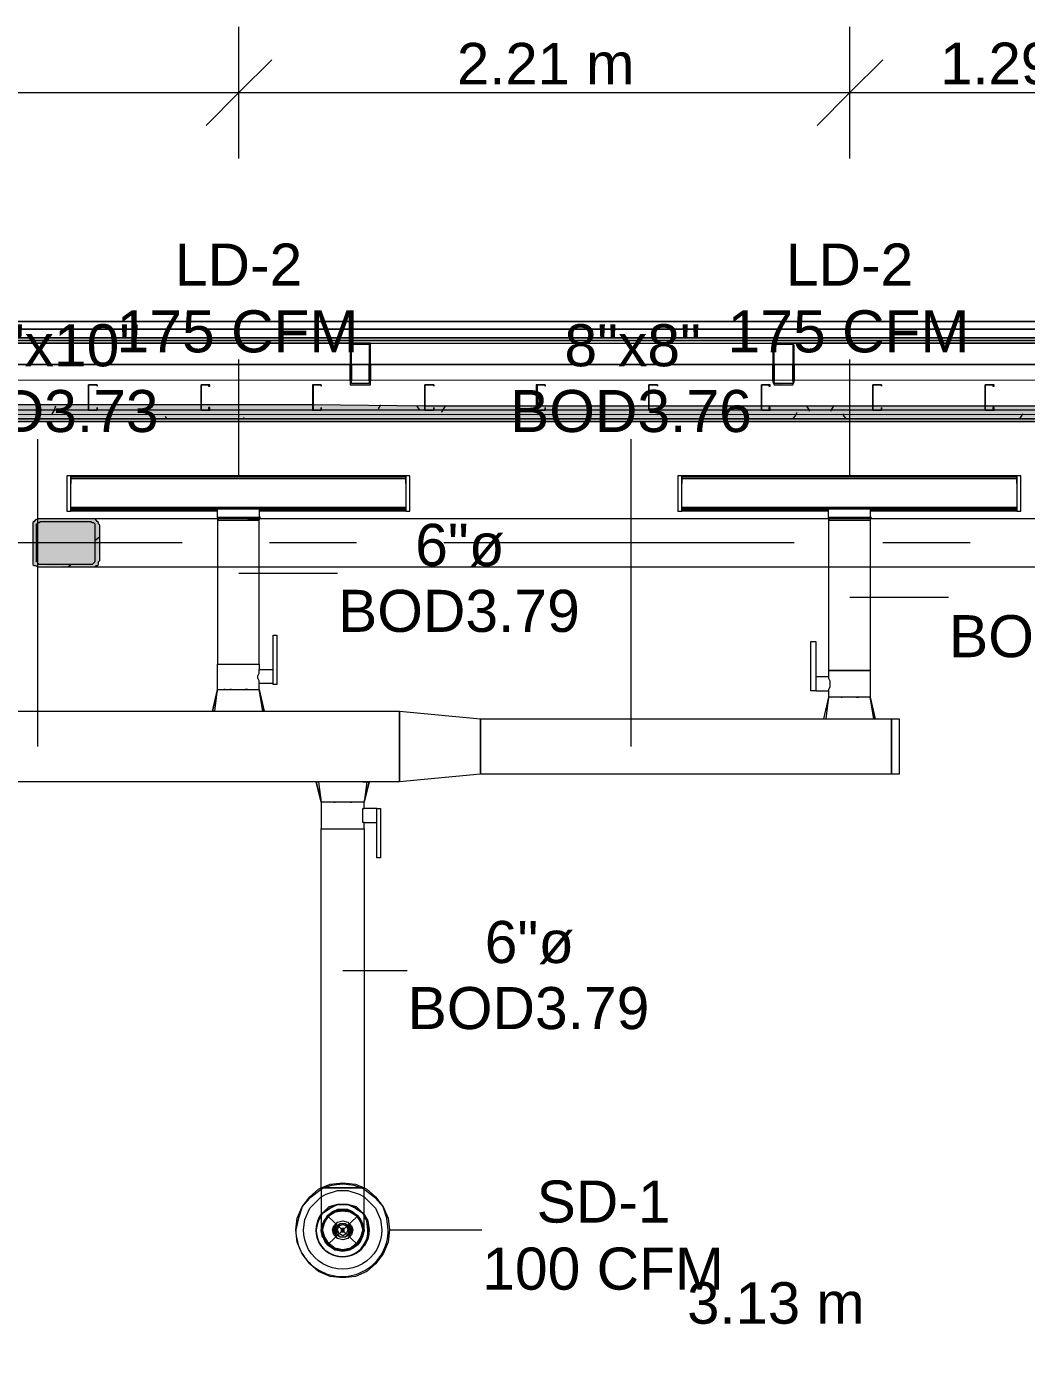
# Model space of a CAD drawing. Header units: metres. Extents: x 29 to 268, y -7 to 151.
# Drawn here: x 70.032 to 73.653, y 44.819 to 49.679 of the extents above; entities that cross this region are included whole.
import ezdxf

# ---------------------------------------------------------------- set-up
doc = ezdxf.new("R2010")
doc.units = ezdxf.units.M
doc.layers.add('HVAC - Ductos', color=5, linetype='Continuous', lineweight=50)
doc.layers.add('PDF2_Geometry', color=7, linetype='Continuous', true_color=0xaaaaaa)
doc.layers.add('PDF2_Solid Fills', color=7, linetype='Continuous', true_color=0xffffff)
doc.layers.add('PDF2_Text', color=7, linetype='Continuous')
doc.styles.add('PDF Helvetica', font='')
doc.styles.get('PDF Helvetica').set_extended_font_data('Helvetica')

msp = doc.modelspace()

# ---------------------------------------------------------------- hatches: boundary and pattern name
at = {"layer": 'PDF2_Solid Fills', "lineweight": 0, "transparency": 33554559}
h = msp.add_hatch(color=256, dxfattribs=at)
h.paths.add_polyline_path([(71.2726, 48.5334), (71.2772, 48.5289), (71.2772, 48.5334)])
h.paths.add_polyline_path([(71.2084, 48.5243), (71.2039, 48.5243), (71.2039, 48.3822), (71.2772, 48.3822), (71.2772, 48.5243), (71.2726, 48.5243), (71.2726, 48.3868), (71.2084, 48.3868)])
h.paths.add_polyline_path([(71.2084, 48.5289), (71.2084, 48.5334), (71.2039, 48.5334)])
h.paths.add_polyline_path([(71.268, 48.5289), (71.268, 48.5334), (71.213, 48.5334)])
h = msp.add_hatch(color=256, dxfattribs=at)
h.paths.add_polyline_path([(72.8126, 48.5243), (72.808, 48.5243), (72.808, 48.3868), (72.8126, 48.5236)])
h.paths.add_polyline_path([(72.808, 48.3868), (72.7439, 48.3914), (72.7393, 48.3914), (72.7393, 48.3822)])
h.paths.add_polyline_path([(72.7393, 48.5243), (72.7347, 48.5243), (72.7347, 48.3914)])
h.paths.add_polyline_path([(72.8035, 48.5289), (72.8035, 48.5334), (72.7393, 48.5334)])
h.paths.add_polyline_path([(72.808, 48.5334), (72.8126, 48.5289), (72.8126, 48.5334)])
h = msp.add_hatch(color=256, dxfattribs=at)
h.paths.add_polyline_path([(46.7012, 48.2952), (46.7057, 48.3089), (46.7012, 48.3089)])
h.paths.add_polyline_path([(93.204, 48.3043), (71.4743, 48.3089), (49.552, 48.3089), (49.552, 48.2906), (93.204, 48.2906)])
h.paths.add_polyline_path([(49.5474, 48.2906), (49.5474, 48.3089), (48.7408, 48.3089), (48.7408, 48.2906)])
h.paths.add_polyline_path([(48.7362, 48.2906), (48.7362, 48.3089), (46.7103, 48.3089), (46.7103, 48.2952), (47.4482, 48.2952)])
for points in [[(46.7012, 48.2768), (92.9887, 48.2768), (93.2036, 48.2722), (93.204, 48.2722), (93.204, 48.2906), (46.7012, 48.2906)], [(46.7012, 48.263), (92.9887, 48.263), (93.2024, 48.2585), (93.204, 48.2585), (93.204, 48.2768), (46.7012, 48.2768)], [(70.0718, 47.7268), (70.2776, 47.7222), (70.278, 47.7222), (70.278, 47.7268), (70.2872, 47.7314), (70.2918, 47.7452), (70.2964, 47.8773), (70.2964, 47.878), (70.2918, 47.878), (70.2918, 47.8872), (70.2826, 47.8964), (70.0626, 47.8964), (70.058, 47.8918), (70.0534, 47.8872), (70.0534, 47.7406), (70.058, 47.7406), (70.058, 47.7268)]]:
    msp.add_hatch(color=256, dxfattribs=at).paths.add_polyline_path(points)

# ---------------------------------------------------------------- linework, layer by layer
at = {"layer": 'HVAC - Ductos', "color": 252, "lineweight": 0, "true_color": 0x939598}
for points in [[(70.8006, 49.2026), (70.8006, 49.441), (70.8006, 49.6793)], [(73.0143, 49.2026), (73.0143, 49.441), (73.0143, 49.6793)], [(70.9197, 49.5602), (70.8006, 49.441), (70.6814, 49.3218)], [(73.1335, 49.5602), (73.0143, 49.441), (72.8951, 49.3218)], [(52.6183, 49.441), (54.6121, 49.441), (55.9091, 49.441), (57.2796, 49.441), (59.3375, 49.441), (61.6429, 49.441), (63.8338, 49.441), (65.108, 49.441), (66.4188, 49.441), (68.5272, 49.441), (70.8006, 49.441), (73.0143, 49.441), (74.3068, 49.441), (75.6085, 49.441), (77.781, 49.441), (79.9398, 49.441), (82.4286, 49.441), (83.5057, 49.441), (84.459, 49.441), (86.8699, 49.441)]]:
    msp.add_lwpolyline(points, dxfattribs=at)
at = {"layer": 'HVAC - Ductos', "lineweight": 0}
for points in [[(70.8006, 48.0522), (70.8006, 48.4739)], [(73.0143, 48.0522), (73.0143, 48.4739)], [(70.0718, 47.0714), (70.0718, 48.1852)], [(72.2214, 47.0714), (72.2214, 48.1852)], [(71.4056, 48.0293), (71.4056, 48.0522), (71.4056, 48.0476), (70.191, 48.0476), (70.191, 48.0522), (70.191, 48.0293)], [(71.4056, 48.0522), (70.191, 48.0522)], [(73.6193, 48.0293), (73.6193, 48.0522), (73.6193, 48.0476), (72.4048, 48.0476), (72.4048, 48.0522), (72.4048, 48.0293)], [(73.6193, 48.0522), (72.4048, 48.0522)], [(70.191, 47.9789), (70.191, 47.988), (70.191, 47.9972)], [(71.4056, 47.9972), (71.4056, 47.988), (71.4056, 47.9789)], [(72.4048, 47.9789), (72.4048, 47.988), (72.4048, 47.9972)], [(73.6193, 47.9972), (73.6193, 47.988), (73.6193, 47.9789)], [(70.7226, 47.9239), (70.191, 47.9239), (70.191, 47.9284), (70.191, 47.9468), (70.191, 47.956)], [(70.191, 47.9422), (70.191, 47.9468), (70.191, 47.9514)], [(70.191, 47.9284), (70.7226, 47.9284)], [(70.7226, 47.901), (70.7226, 47.8918), (70.7272, 47.8918), (70.7456, 47.8918), (70.7684, 47.8918), (70.8006, 47.8918), (70.828, 47.8918), (70.851, 47.8918), (70.8693, 47.8918), (70.8739, 47.8918), (70.8784, 47.901), (70.8693, 47.901), (70.8556, 47.901), (70.828, 47.901), (70.8006, 47.901), (70.7684, 47.901), (70.7456, 47.901), (70.7272, 47.901), (70.7226, 47.901), (70.7226, 47.933), (70.7272, 47.933), (70.7318, 47.933), (70.7456, 47.933), (70.7593, 47.933), (70.7776, 47.933), (70.8006, 47.933), (70.8189, 47.933), (70.8372, 47.933), (70.851, 47.933), (70.8647, 47.933), (70.8739, 47.933), (70.8739, 47.901)], [(71.4056, 47.956), (71.4056, 47.9468), (71.4056, 47.9284), (71.4056, 47.9239), (70.8739, 47.9239)], [(70.8739, 47.9284), (71.4056, 47.9284)], [(71.4056, 47.9514), (71.4056, 47.9468), (71.4056, 47.9422)], [(72.9364, 47.9239), (72.4048, 47.9239), (72.4048, 47.9284), (72.4048, 47.9468), (72.4048, 47.956)], [(72.4048, 47.9422), (72.4048, 47.9468), (72.4048, 47.9514)], [(72.4048, 47.9284), (72.9364, 47.9284)], [(72.9364, 47.901), (72.9364, 47.8918), (72.941, 47.8918), (72.9593, 47.8918), (72.9822, 47.8918), (73.0143, 47.8918), (73.0418, 47.8918), (73.0647, 47.8918), (73.0831, 47.8918), (73.0876, 47.8918), (73.0922, 47.901), (73.0831, 47.901), (73.0693, 47.901), (73.0418, 47.901), (73.0143, 47.901), (72.9822, 47.901), (72.9593, 47.901), (72.941, 47.901), (72.9364, 47.901), (72.9364, 47.933), (72.941, 47.933), (72.9456, 47.933), (72.9593, 47.933), (72.9731, 47.933), (72.9914, 47.933), (73.0143, 47.933), (73.0326, 47.933), (73.051, 47.933), (73.0647, 47.933), (73.0785, 47.933), (73.0876, 47.933), (73.0876, 47.901)], [(73.6193, 47.956), (73.6193, 47.9468), (73.6193, 47.9284), (73.6193, 47.9239), (73.0876, 47.9239)], [(73.0876, 47.9284), (73.6193, 47.9284)], [(73.6193, 47.9514), (73.6193, 47.9468), (73.6193, 47.9422)], [(70.7272, 47.8918), (70.7226, 47.8918), (70.7226, 47.3693), (70.7272, 47.3693), (70.7318, 47.3693), (70.7456, 47.3693), (70.7593, 47.3693), (70.7776, 47.3693), (70.8006, 47.3693), (70.8189, 47.3693), (70.8372, 47.3693), (70.851, 47.3693), (70.8647, 47.3693), (70.8739, 47.3693), (70.8739, 47.351), (70.9243, 47.351)], [(70.7226, 47.2776), (70.7226, 47.3693), (70.7272, 47.3693), (70.7318, 47.3693), (70.7456, 47.3693), (70.7593, 47.3693), (70.7776, 47.3693), (70.8006, 47.3693), (70.8189, 47.3693), (70.8372, 47.3693), (70.851, 47.3693), (70.8647, 47.3693), (70.8739, 47.3693), (70.8739, 47.8918), (70.8693, 47.8918), (70.8647, 47.8918), (70.851, 47.8918), (70.8372, 47.8918), (70.8326, 47.8918)], [(70.7318, 47.8918), (70.7456, 47.8918), (70.7593, 47.8918), (70.7684, 47.8918)], [(70.773, 47.8918), (70.7776, 47.8918), (70.8006, 47.8918), (70.8189, 47.8918), (70.8234, 47.8918)], [(73.0464, 47.8918), (73.051, 47.8918), (73.0647, 47.8918), (73.0785, 47.8918), (73.0831, 47.8918), (73.0876, 47.8918), (73.0876, 47.3464), (73.0785, 47.3464), (73.0647, 47.3464), (73.051, 47.3464), (73.0326, 47.3464), (73.0143, 47.3464), (72.9914, 47.3464), (72.9731, 47.3464), (72.9593, 47.3464), (72.9456, 47.3464), (72.941, 47.3464), (72.9364, 47.3464), (72.9364, 47.3234), (72.8905, 47.3234), (72.8905, 47.3188), (72.8905, 47.3143), (72.8905, 47.3097), (72.8905, 47.3051), (72.8905, 47.3006), (72.8905, 47.2914), (72.8905, 47.2868), (72.8905, 47.2822), (72.8905, 47.2776), (72.8905, 47.273), (72.9364, 47.273), (72.9364, 47.2501), (72.9272, 47.1722)], [(72.941, 47.8918), (72.9364, 47.8918), (72.9364, 47.3464), (72.941, 47.3464), (72.9456, 47.3464), (72.9593, 47.3464), (72.9731, 47.3464), (72.9914, 47.3464), (73.0143, 47.3464), (73.0326, 47.3464), (73.051, 47.3464), (73.0647, 47.3464), (73.0785, 47.3464), (73.0876, 47.3464), (73.0876, 47.2501), (73.0831, 47.2501), (73.0785, 47.2501), (73.0647, 47.2501), (73.051, 47.2501), (73.0326, 47.2501), (73.0143, 47.2501), (72.9914, 47.2501), (72.9731, 47.2501), (72.9593, 47.2501), (72.9456, 47.2501), (72.941, 47.2501), (72.9364, 47.2501), (72.9181, 47.1722)], [(72.9456, 47.8918), (72.9593, 47.8918), (72.9731, 47.8918), (72.9822, 47.8918)], [(72.9868, 47.8918), (72.9914, 47.8918), (73.0143, 47.8918), (73.0326, 47.8918), (73.0372, 47.8918)], [(70.8006, 47.6993), (71.158, 47.6993)], [(73.0143, 47.6122), (73.3718, 47.6122)], [(70.7134, 47.1997), (70.7226, 47.2776), (70.7272, 47.2776), (70.7318, 47.2776), (70.7456, 47.2776), (70.7593, 47.2776), (70.7776, 47.2776), (70.8006, 47.2776), (70.8189, 47.2776), (70.8372, 47.2776), (70.851, 47.2776), (70.8647, 47.2776), (70.8693, 47.2776), (70.8739, 47.2776), (70.8739, 47.3006), (70.9243, 47.3006), (70.9243, 47.3051), (70.9243, 47.3097), (70.9243, 47.3188), (70.9243, 47.3234), (70.9243, 47.3326), (70.9243, 47.3372), (70.9243, 47.3418), (70.9243, 47.3464)], [(70.8739, 47.3006), (70.8739, 47.3051), (70.8739, 47.3097), (70.8693, 47.3188), (70.8693, 47.328), (70.8739, 47.3372), (70.8739, 47.3418), (70.8739, 47.3464), (70.8739, 47.351)], [(72.9364, 47.3234), (72.9364, 47.3188), (72.941, 47.3097), (72.941, 47.3051), (72.941, 47.296), (72.941, 47.2868), (72.9364, 47.2776), (72.9364, 47.273)], [(70.7043, 47.1997), (70.7226, 47.2776), (70.7043, 47.1997)], [(70.7272, 47.2776), (70.7272, 47.2776)], [(70.7272, 47.2776), (70.7272, 47.2776)], [(70.8739, 47.1997), (70.883, 47.1997), (70.8876, 47.1997), (70.8922, 47.1997), (70.8739, 47.2776), (70.8922, 47.1997)], [(70.8876, 47.1997), (70.8739, 47.2776)], [(72.9364, 47.2501), (72.9181, 47.1722), (72.9226, 47.1722), (72.9272, 47.1722), (72.9364, 47.1722)], [(72.941, 47.2501), (72.941, 47.2501)], [(72.941, 47.2501), (72.941, 47.2501)], [(73.0876, 47.1722), (73.0968, 47.1722), (73.1014, 47.1722), (73.0876, 47.2501)], [(73.106, 47.1722), (73.0876, 47.2501), (73.106, 47.1722)], [(70.7088, 47.1997), (70.7043, 47.1997), (70.7088, 47.1997), (70.7134, 47.1997), (70.7226, 47.1997)], [(70.7272, 47.1997), (70.7456, 47.1997), (70.7502, 47.1997), (70.7547, 47.1997), (70.7638, 47.1997), (70.7776, 47.1997), (70.7822, 47.1997)], [(70.7868, 47.1997), (70.8097, 47.1997), (70.8143, 47.1997), (70.8189, 47.1997), (70.8326, 47.1997), (70.8418, 47.1997), (70.8464, 47.1997), (70.8556, 47.1997), (70.8693, 47.1997)], [(70.8922, 47.1997), (70.8922, 47.1997)], [(72.9181, 47.1722), (72.9181, 47.1722)], [(72.941, 47.1722), (72.9593, 47.1722), (72.9639, 47.1722), (72.9685, 47.1722), (72.9776, 47.1722), (72.9914, 47.1722), (72.996, 47.1722), (73.0006, 47.1722), (73.0235, 47.1722), (73.0281, 47.1722), (73.0326, 47.1722), (73.0464, 47.1722), (73.0556, 47.1722), (73.0601, 47.1722), (73.0647, 47.1722), (73.0831, 47.1722)], [(73.0922, 47.1722), (73.0922, 47.1722)], [(73.106, 47.1722), (73.106, 47.1722)], [(73.106, 47.1722), (73.106, 47.1722)], [(71.0847, 46.943), (71.0802, 46.943), (71.0847, 46.943)], [(71.0802, 46.943), (71.0984, 46.8697), (71.0802, 46.943)], [(71.126, 46.943), (71.1214, 46.943), (71.103, 46.943), (71.0939, 46.943), (71.0893, 46.943), (71.0984, 46.8697)], [(71.1534, 46.943), (71.1443, 46.943), (71.1351, 46.943), (71.1306, 46.943)], [(71.158, 46.943), (71.158, 46.943)], [(71.1902, 46.943), (71.1856, 46.943), (71.1626, 46.943)], [(71.2451, 46.943), (71.2314, 46.943), (71.2222, 46.943), (71.2176, 46.943), (71.2084, 46.943), (71.1947, 46.943)], [(71.1947, 46.943), (71.1947, 46.943)], [(71.0984, 45.4672), (71.0939, 45.4626), (71.0572, 45.4351), (71.0297, 45.403), (71.016, 45.3618), (71.0068, 45.3205), (71.0114, 45.3618), (71.0297, 45.403), (71.0572, 45.4397), (71.0893, 45.4672), (71.0984, 45.4718), (71.0984, 46.7734), (71.103, 46.7734), (71.1122, 46.7734), (71.1214, 46.7734), (71.1397, 46.7734), (71.158, 46.7734), (71.1764, 46.7734), (71.1947, 46.7734), (71.213, 46.7734), (71.2314, 46.7734), (71.2405, 46.7734), (71.2497, 46.7734), (71.2543, 46.7734), (71.2543, 46.7964), (71.3002, 46.7964), (71.3002, 46.801), (71.3002, 46.8101), (71.3002, 46.8147), (71.3002, 46.8193), (71.3002, 46.8284), (71.3002, 46.833), (71.3002, 46.8376), (71.3002, 46.8422), (71.3002, 46.8468), (71.2543, 46.8468), (71.2543, 46.8697), (71.2497, 46.8697)], [(71.1076, 46.8697), (71.103, 46.8697)], [(71.126, 46.8697), (71.1214, 46.8697)], [(71.1534, 46.8697), (71.1489, 46.8697), (71.1443, 46.8697), (71.1489, 46.8697)], [(71.181, 46.8697), (71.1764, 46.8697), (71.1718, 46.8697)], [(71.2039, 46.8697), (71.2084, 46.8697), (71.2039, 46.8697), (71.1993, 46.8697)], [(71.2314, 46.8697), (71.2268, 46.8697)], [(71.2451, 46.8697), (71.2405, 46.8697)], [(71.2543, 46.7964), (71.2497, 46.7964), (71.2497, 46.801), (71.2497, 46.8101), (71.2497, 46.8147), (71.2497, 46.8238), (71.2497, 46.833), (71.2497, 46.8422), (71.2497, 46.8468), (71.2543, 46.8468)], [(71.1764, 46.2601), (71.4101, 46.2601)], [(71.0984, 45.4718), (71.1306, 45.4855), (71.1764, 45.4901), (71.2222, 45.4855), (71.2543, 45.4718)], [(71.2543, 45.4672), (71.2176, 45.481), (71.1764, 45.4855), (71.1351, 45.481), (71.0984, 45.4672)], [(71.2543, 45.3205), (71.2543, 45.3251), (71.2543, 45.3434), (71.2543, 45.371), (71.2543, 45.4122), (71.2543, 45.4534), (71.2543, 45.4718), (71.2497, 45.4718), (71.2405, 45.4718), (71.2314, 45.4718), (71.213, 45.4718), (71.1947, 45.4718), (71.1764, 45.4718), (71.158, 45.4718), (71.1397, 45.4718), (71.1214, 45.4718), (71.1122, 45.4718), (71.103, 45.4718), (71.0984, 45.4718), (71.0984, 45.426), (71.0984, 45.3892), (71.0984, 45.3526), (71.0984, 45.3297), (71.0984, 45.3205)], [(71.0984, 45.4718), (71.103, 45.4718), (71.1122, 45.4718), (71.1214, 45.4718), (71.1397, 45.4718), (71.158, 45.4718), (71.1764, 45.4718), (71.1947, 45.4718), (71.213, 45.4718), (71.2314, 45.4718), (71.2405, 45.4718), (71.2497, 45.4718), (71.2543, 45.4718)], [(71.0984, 45.4397), (71.1168, 45.4488), (71.158, 45.4626), (71.1947, 45.4626), (71.236, 45.4488), (71.2543, 45.4397)], [(71.1122, 45.3572), (71.103, 45.3389)], [(71.103, 45.3389), (71.1122, 45.3572)], [(71.103, 45.3434), (71.1076, 45.348), (71.1076, 45.3526)], [(71.1122, 45.348), (71.126, 45.371), (71.1443, 45.3847)], [(71.1214, 45.371), (71.1122, 45.3572)], [(71.1122, 45.3572), (71.126, 45.371)], [(71.1397, 45.3847), (71.1214, 45.371)], [(71.126, 45.371), (71.1397, 45.3847)], [(71.158, 45.3938), (71.1397, 45.3847)], [(71.1397, 45.3847), (71.158, 45.3892)], [(71.1443, 45.3892), (71.1489, 45.3892), (71.1764, 45.3938), (71.1993, 45.3892)], [(71.2039, 45.3892), (71.1764, 45.3938), (71.1489, 45.3892)], [(71.1489, 45.3892), (71.1489, 45.3892)], [(71.1534, 45.3892), (71.1764, 45.3938), (71.2039, 45.3892), (71.2314, 45.371), (71.2405, 45.3572), (71.2268, 45.371), (71.213, 45.3847), (71.2314, 45.371), (71.2039, 45.3892), (71.2084, 45.3892)], [(71.1764, 45.3938), (71.158, 45.3938)], [(71.158, 45.3892), (71.1764, 45.3938)], [(71.1947, 45.3938), (71.1764, 45.3938)], [(71.1764, 45.3938), (71.1947, 45.3892)], [(71.213, 45.3847), (71.1947, 45.3938)], [(71.1947, 45.3892), (71.213, 45.3847)], [(71.2039, 45.3892), (71.2039, 45.3892)], [(71.2084, 45.3847), (71.2268, 45.371), (71.2405, 45.348)], [(71.2451, 45.3526), (71.2451, 45.348), (71.2451, 45.3434), (71.2497, 45.3205), (71.2451, 45.293), (71.2451, 45.2884), (71.2314, 45.2655), (71.2084, 45.2518), (71.2268, 45.2655), (71.2405, 45.2884)], [(71.0984, 45.3205), (71.1076, 45.348), (71.0984, 45.3205)], [(71.0984, 45.3205), (71.103, 45.3251), (71.103, 45.3389), (71.103, 45.3205), (71.103, 45.2976), (71.1122, 45.2838), (71.126, 45.2655), (71.1397, 45.2564), (71.158, 45.2472), (71.1397, 45.2518), (71.1214, 45.2655), (71.1122, 45.2792), (71.103, 45.2976), (71.0984, 45.3205), (71.1076, 45.2884), (71.1214, 45.2655), (71.1489, 45.2472), (71.1443, 45.2518), (71.126, 45.2655), (71.1122, 45.2884)], [(71.103, 45.3251), (71.0984, 45.3205), (71.103, 45.2976), (71.1076, 45.293)], [(71.103, 45.293), (71.0984, 45.316)], [(71.1443, 45.2518), (71.1214, 45.2655), (71.1076, 45.2884), (71.1076, 45.293), (71.103, 45.3205), (71.1076, 45.3434)], [(71.2497, 45.3251), (71.2543, 45.3205), (71.2497, 45.2976), (71.2451, 45.293), (71.2451, 45.2884), (71.2405, 45.2792), (71.2314, 45.2655), (71.213, 45.2518), (71.2084, 45.2518), (71.2039, 45.2472), (71.1947, 45.2472), (71.1764, 45.2426), (71.158, 45.2472), (71.1489, 45.2472), (71.1443, 45.2518)], [(71.2543, 45.3205), (71.2451, 45.2884), (71.2314, 45.2655), (71.2039, 45.2472), (71.1764, 45.2426), (71.1489, 45.2472), (71.1764, 45.2426), (71.2039, 45.2472), (71.2084, 45.2518)], [(71.2543, 45.316), (71.2451, 45.293)], [(71.2543, 45.3205), (71.2543, 45.3205)], [(71.346, 45.3205), (71.6806, 45.3205)], [(71.1489, 45.2472), (71.1443, 45.2518), (71.1397, 45.2518), (71.1214, 45.2655), (71.1122, 45.2792), (71.1076, 45.2884), (71.103, 45.293), (71.1076, 45.2884)], [(71.213, 45.2564), (71.1947, 45.2472)], [(71.2268, 45.2655), (71.213, 45.2564)], [(71.2314, 45.2655), (71.213, 45.2518)], [(71.2405, 45.2838), (71.2268, 45.2655)], [(71.2405, 45.2792), (71.2314, 45.2655)], [(71.2497, 45.2976), (71.2405, 45.2838)], [(71.2497, 45.2976), (71.2405, 45.2792)], [(71.2451, 45.293), (71.2451, 45.2884)], [(71.1993, 45.2518), (71.1764, 45.2472), (71.1534, 45.2518)], [(71.1764, 45.2472), (71.158, 45.2472)], [(71.1764, 45.2426), (71.158, 45.2472)], [(71.1947, 45.2472), (71.1764, 45.2472)], [(71.1947, 45.2472), (71.1764, 45.2426)], [(71.213, 45.2518), (71.1947, 45.2472)], [(71.2084, 45.2518), (71.2039, 45.2472)]]:
    msp.add_lwpolyline(points, dxfattribs=at)
for points in [[(70.1772, 48.0522), (70.1772, 47.9239), (70.191, 47.9239), (70.191, 48.0522)], [(71.4056, 47.9376), (70.191, 47.9376), (70.191, 48.043), (71.4056, 48.043), (71.4056, 47.9376), (71.4056, 47.933), (70.191, 47.933), (70.191, 47.9376)], [(70.191, 48.0339), (70.191, 48.0293), (70.191, 48.0247), (70.191, 48.0293)], [(71.4193, 48.0522), (71.4056, 48.0522), (71.4056, 47.9239), (71.4193, 47.9239)], [(71.4056, 48.0247), (71.4056, 48.0293), (71.4056, 48.0339), (71.4056, 48.0293)], [(72.391, 48.0522), (72.391, 47.9239), (72.4048, 47.9239), (72.4048, 48.0522)], [(73.6193, 47.9376), (72.4048, 47.9376), (72.4048, 48.043), (73.6193, 48.043), (73.6193, 47.9376), (73.6193, 47.933), (72.4048, 47.933), (72.4048, 47.9376)], [(72.4048, 48.0339), (72.4048, 48.0293), (72.4048, 48.0247), (72.4048, 48.0293)], [(73.6331, 48.0522), (73.6193, 48.0522), (73.6193, 47.9239), (73.6331, 47.9239)], [(73.6193, 48.0247), (73.6193, 48.0293), (73.6193, 48.0339), (73.6193, 48.0293)], [(70.938, 47.296), (70.9243, 47.296), (70.9243, 47.4747), (70.938, 47.4747)], [(72.8722, 47.4518), (72.8905, 47.4518), (72.8905, 47.273), (72.8722, 47.273)], [(70.7502, 47.2776), (70.7456, 47.2776)], [(70.773, 47.2776), (70.7684, 47.2776)], [(70.8326, 47.2776), (70.828, 47.2776), (70.8234, 47.2776), (70.828, 47.2776)], [(72.9868, 47.2501), (72.9822, 47.2501)], [(73.0464, 47.2501), (73.0418, 47.2501), (73.0372, 47.2501), (73.0418, 47.2501)], [(69.2192, 47.1997), (71.3826, 47.1997), (71.3826, 46.943), (69.2192, 46.943)], [(71.676, 46.9706), (71.3826, 46.943), (71.3826, 47.1997), (71.676, 47.1722)], [(71.676, 47.1722), (73.1655, 47.1722), (73.1655, 46.9706), (71.676, 46.9706)], [(73.1655, 46.9706), (73.1655, 47.1722), (73.1931, 47.1722), (73.1931, 46.9706)], [(71.0802, 46.943), (71.0847, 46.943)], [(71.2726, 46.943), (71.268, 46.943)], [(71.3139, 46.668), (71.3002, 46.668), (71.3002, 46.8468), (71.3139, 46.8468)], [(71.0984, 45.371), (71.103, 45.3801), (71.1306, 45.3984), (71.158, 45.4122), (71.1947, 45.4122), (71.2222, 45.3984), (71.2497, 45.3801), (71.2268, 45.403), (71.1947, 45.4122), (71.158, 45.4122), (71.126, 45.403), (71.103, 45.3801), (71.0984, 45.3755), (71.103, 45.3801)], [(71.2497, 45.3801), (71.2222, 45.3984), (71.1947, 45.4122), (71.158, 45.4122), (71.1306, 45.3984), (71.103, 45.3801), (71.126, 45.403), (71.158, 45.4122), (71.1947, 45.4122), (71.2268, 45.403), (71.2497, 45.3801), (71.2543, 45.3755), (71.2497, 45.3801), (71.2543, 45.371)], [(71.1122, 45.348), (71.126, 45.371), (71.1489, 45.3847), (71.1764, 45.3892), (71.2039, 45.3847), (71.2268, 45.371), (71.2405, 45.348), (71.2497, 45.3205), (71.2405, 45.293), (71.2268, 45.2701), (71.2039, 45.2518), (71.1764, 45.2472), (71.1489, 45.2518), (71.126, 45.2701), (71.1122, 45.293), (71.103, 45.3205)], [(71.1214, 45.371), (71.1076, 45.348), (71.1214, 45.371), (71.1489, 45.3892)], [(71.1443, 45.3343), (71.158, 45.348), (71.1764, 45.3526), (71.1947, 45.348), (71.2084, 45.3343), (71.213, 45.3205), (71.2084, 45.3022), (71.1947, 45.2884), (71.1764, 45.2838), (71.158, 45.2884), (71.1443, 45.3022), (71.1397, 45.3205)], [(71.1489, 45.3343), (71.158, 45.348), (71.1764, 45.3526), (71.1947, 45.348), (71.2039, 45.3343), (71.2084, 45.3205), (71.2039, 45.3022), (71.1947, 45.2884), (71.1764, 45.2838), (71.158, 45.2884), (71.1489, 45.3022), (71.1443, 45.3205)], [(71.2451, 45.348), (71.2314, 45.371), (71.2451, 45.348), (71.2543, 45.3205)], [(71.2497, 45.3389), (71.2405, 45.3572)], [(71.2726, 45.3205), (71.268, 45.3526), (71.2543, 45.3755), (71.268, 45.3526)], [(71.1534, 45.3343), (71.1672, 45.3434), (71.1856, 45.3434), (71.1993, 45.3343), (71.2039, 45.3205), (71.1993, 45.3022), (71.1856, 45.293), (71.1672, 45.293), (71.1534, 45.3022), (71.1489, 45.3205)], [(71.158, 45.3343), (71.1672, 45.3434), (71.1856, 45.3434), (71.1947, 45.3343), (71.1993, 45.3205), (71.1947, 45.3022), (71.1856, 45.293), (71.1672, 45.293), (71.158, 45.3022), (71.1534, 45.3205)], [(71.1626, 45.3343), (71.1764, 45.3389), (71.1902, 45.3343), (71.1947, 45.3205), (71.1902, 45.3068), (71.1764, 45.2976), (71.1626, 45.3068), (71.158, 45.3205)], [(71.1718, 45.3251), (71.1718, 45.3205), (71.1718, 45.3251), (71.181, 45.3251), (71.181, 45.3205), (71.181, 45.3251)], [(71.181, 45.316), (71.181, 45.3205), (71.181, 45.3114), (71.1718, 45.3114), (71.1718, 45.3205), (71.1718, 45.316)], [(71.2497, 45.2976), (71.2543, 45.3205), (71.2497, 45.3251), (71.2497, 45.3389), (71.2497, 45.3205)]]:
    msp.add_lwpolyline(points, close=True, dxfattribs=at)
for points in [[(71.2497, 46.943), (71.2589, 46.943), (71.2634, 46.943), (71.2543, 46.8697), (71.2726, 46.943), (71.2543, 46.8697), (71.2497, 46.8697), (71.2451, 46.8697), (71.2405, 46.8697), (71.2314, 46.8697), (71.213, 46.8697), (71.1947, 46.8697), (71.1764, 46.8697), (71.158, 46.8697), (71.1397, 46.8697), (71.1214, 46.8697), (71.1122, 46.8697), (71.1076, 46.8697), (71.103, 46.8697), (71.0984, 46.8697), (71.0984, 46.7734), (71.103, 46.7734), (71.1122, 46.7734), (71.1214, 46.7734), (71.1397, 46.7734), (71.158, 46.7734), (71.1764, 46.7734), (71.1947, 46.7734), (71.213, 46.7734), (71.2314, 46.7734), (71.2405, 46.7734), (71.2497, 46.7734), (71.2543, 46.7734), (71.2543, 45.4718), (71.2634, 45.4672), (71.2956, 45.4397), (71.323, 45.403), (71.3414, 45.3618), (71.346, 45.3205), (71.3414, 45.2747), (71.323, 45.2334), (71.2956, 45.1968), (71.2634, 45.1693), (71.2222, 45.151), (71.1764, 45.1464), (71.1306, 45.151), (71.0893, 45.1693), (71.0572, 45.1968), (71.0297, 45.2334), (71.0114, 45.2747), (71.0068, 45.3205, 1.013803), (71.3414, 45.3205), (71.3368, 45.3618), (71.323, 45.403), (71.2956, 45.4351), (71.2589, 45.4626), (71.2543, 45.4672)], [(71.2543, 45.4397), (71.268, 45.426), (71.2956, 45.3984), (71.3139, 45.3572), (71.3184, 45.3205, -1.008581), (71.0343, 45.3205), (71.0389, 45.3572), (71.0572, 45.3984), (71.0847, 45.426), (71.0984, 45.4397)]]:
    msp.add_lwpolyline(points, format="xyb", dxfattribs=at)
msp.add_lwpolyline([(71.0802, 45.3205, 1.019041), (71.2726, 45.3205, -1.390272), (71.0984, 45.3755), (71.0847, 45.3526), (71.0802, 45.3205), (71.0893, 45.3526), (71.0984, 45.371, 1.404397), (71.268, 45.3205), (71.2634, 45.3526), (71.2543, 45.371, -1.375372)], format="xyb", close=True, dxfattribs=at)
at = {"layer": 'PDF2_Geometry', "lineweight": 0}
for points in [[(69.7051, 48.6114), (71.2405, 48.6114), (72.7714, 48.6114), (71.2405, 48.6114), (69.7051, 48.6114), (68.1743, 48.6114)], [(74.3068, 48.6114), (75.8423, 48.6114), (77.3731, 48.6114), (75.8423, 48.6114), (74.3068, 48.6114), (72.7714, 48.6114)], [(71.2405, 48.5839), (69.7051, 48.5839)], [(72.7714, 48.5839), (71.2405, 48.5839)], [(74.3068, 48.5839), (72.7714, 48.5839)], [(71.2405, 48.5518), (69.7051, 48.5518)], [(71.2405, 48.5426), (69.7051, 48.5426)], [(71.213, 48.5334), (71.2039, 48.5334), (71.2039, 48.5243), (71.2039, 48.3914), (71.2039, 48.3822), (71.213, 48.3822), (71.268, 48.3822), (71.2772, 48.3822), (71.2772, 48.3914), (71.2772, 48.5243), (71.2772, 48.5334), (71.268, 48.5334)], [(71.213, 48.5289), (71.268, 48.5289), (71.2726, 48.5289), (71.2726, 48.5243), (71.2726, 48.3914), (71.2726, 48.3868), (71.268, 48.3868), (71.213, 48.3868), (71.2084, 48.3868), (71.2084, 48.3914), (71.2084, 48.5243), (71.2084, 48.5289)], [(72.7714, 48.5518), (71.2405, 48.5518)], [(72.7714, 48.5426), (71.2405, 48.5426)], [(72.7439, 48.5334), (72.7393, 48.5334), (72.7347, 48.5243), (72.7347, 48.3914), (72.7393, 48.3822), (72.7439, 48.3822), (72.8035, 48.3822), (72.808, 48.3822), (72.8126, 48.3914), (72.8126, 48.5243), (72.808, 48.5334), (72.8035, 48.5334)], [(72.7439, 48.5289), (72.8035, 48.5289), (72.808, 48.5289), (72.808, 48.5243), (72.808, 48.3914), (72.808, 48.3868), (72.8035, 48.3868), (72.7439, 48.3868), (72.7393, 48.3914), (72.7393, 48.5243)], [(74.3068, 48.5518), (72.7714, 48.5518)], [(74.3068, 48.5426), (72.7714, 48.5426)], [(69.783, 48.4556), (71.2039, 48.4556)], [(71.2084, 48.4556), (71.2405, 48.4556), (71.2726, 48.4556), (71.2405, 48.4556)], [(71.2772, 48.4556), (72.7347, 48.4556)], [(72.7393, 48.4556), (72.7714, 48.4556)], [(72.7714, 48.4556), (72.808, 48.4556)], [(72.8126, 48.4556), (74.2335, 48.4556)], [(70.2872, 48.3822), (70.2597, 48.3822), (70.2551, 48.3822), (70.2551, 48.2906), (70.2597, 48.2906), (70.2872, 48.2906), (70.2872, 48.2997), (70.2872, 48.2906), (70.2597, 48.2906), (70.2551, 48.2906), (70.2551, 48.3822), (70.2597, 48.3822), (70.2872, 48.3822), (70.2872, 48.3776)], [(70.6951, 48.3822), (70.663, 48.3822), (70.663, 48.2906), (70.6951, 48.2906), (70.6951, 48.2997), (70.6905, 48.2997), (70.6905, 48.2906), (70.663, 48.2906), (70.663, 48.3822), (70.6905, 48.3822), (70.6905, 48.3776), (70.6951, 48.3776)], [(71.0984, 48.3822), (71.071, 48.3822), (71.0664, 48.3822), (71.0664, 48.2906), (71.071, 48.2906), (71.0984, 48.2906), (71.0984, 48.2997), (71.0984, 48.2906), (71.071, 48.2906), (71.071, 48.3822), (71.0984, 48.3822), (71.0984, 48.3776)], [(71.5064, 48.3822), (71.4743, 48.3822), (71.4743, 48.2906), (71.5064, 48.2906), (71.5064, 48.2997), (71.5064, 48.2906), (71.4743, 48.2906), (71.4743, 48.3822), (71.5064, 48.3822), (71.5064, 48.3776)], [(71.9097, 48.3822), (71.8822, 48.3822), (71.8776, 48.3822), (71.8776, 48.2906), (71.8822, 48.2906), (71.9097, 48.2906), (71.9097, 48.2997), (71.9097, 48.2906), (71.8822, 48.2906), (71.8822, 48.3822), (71.9097, 48.3822), (71.9097, 48.3776)], [(72.3176, 48.3822), (72.2856, 48.3822), (72.2856, 48.2906), (72.3176, 48.2906), (72.3176, 48.2997), (72.3176, 48.2906), (72.2856, 48.2906), (72.2856, 48.3822), (72.3176, 48.3822), (72.3176, 48.3776)], [(72.7256, 48.3822), (72.6935, 48.3822), (72.6935, 48.2906), (72.7256, 48.2906), (72.7256, 48.2997), (72.721, 48.2997), (72.721, 48.2906), (72.6935, 48.2906), (72.6935, 48.3822), (72.721, 48.3822), (72.721, 48.3776), (72.7256, 48.3776)], [(73.1289, 48.3822), (73.1014, 48.3822), (73.0968, 48.3822), (73.0968, 48.2906), (73.1014, 48.2906), (73.1289, 48.2906), (73.1289, 48.2997), (73.1289, 48.2906), (73.1014, 48.2906), (73.0968, 48.2906), (73.0968, 48.3822), (73.1014, 48.3822), (73.1289, 48.3822), (73.1289, 48.3776)], [(73.5368, 48.3822), (73.5048, 48.3822), (73.5048, 48.2906), (73.5368, 48.2906), (73.5368, 48.2997), (73.5322, 48.2997), (73.5322, 48.2906), (73.5048, 48.2906), (73.5048, 48.3822), (73.5322, 48.3822), (73.5322, 48.3776), (73.5368, 48.3776)], [(65.2088, 48.2493), (74.206, 48.2493)], [(65.2088, 48.2493), (74.206, 48.2493)], [(70.2643, 47.7222), (70.2688, 47.7222), (70.278, 47.7222), (70.2826, 47.7268), (70.2872, 47.7268), (70.2918, 47.7314), (70.2918, 47.7406), (70.2964, 47.7452), (70.2964, 47.8734), (70.2918, 47.878), (70.2918, 47.8826), (70.2872, 47.8872), (70.2826, 47.8918), (70.278, 47.8964), (70.2688, 47.8964), (70.2643, 47.8964), (70.0856, 47.8964), (70.0764, 47.8964), (70.0718, 47.8964), (70.0626, 47.8918), (70.058, 47.8872), (70.0534, 47.8826), (70.0534, 47.878), (70.0534, 47.8734), (70.0534, 47.7452), (70.0534, 47.7406), (70.0534, 47.7314), (70.058, 47.7268), (70.0626, 47.7268), (70.0718, 47.7222), (70.0764, 47.7222), (70.0856, 47.7222)], [(70.278, 47.8734), (70.278, 47.7452), (70.278, 47.7406), (70.2734, 47.736), (70.2688, 47.7314), (70.2643, 47.7314), (70.0856, 47.7314), (70.081, 47.7314), (70.0764, 47.7314), (70.0718, 47.736), (70.0718, 47.7406), (70.0672, 47.7406), (70.0672, 47.7452), (70.0672, 47.8734), (70.0672, 47.878), (70.0718, 47.878), (70.0718, 47.8826), (70.0764, 47.8826), (70.081, 47.8872), (70.0856, 47.8872), (70.2643, 47.8872), (70.2688, 47.8826), (70.2734, 47.8826), (70.278, 47.878)]]:
    msp.add_lwpolyline(points, close=True, dxfattribs=at)
for points in [[(71.2772, 48.6114), (71.2039, 48.6114)], [(72.8126, 48.6114), (72.7347, 48.6114)], [(71.213, 48.5334), (69.7738, 48.5334), (71.2405, 48.5334), (72.7714, 48.5334), (74.2427, 48.5334), (72.8035, 48.5334)], [(71.268, 48.5334), (72.7439, 48.5334)], [(71.2039, 48.396), (71.2039, 48.4556)], [(71.2084, 48.4556), (71.2084, 48.396)], [(71.2726, 48.396), (71.2726, 48.4556)], [(71.2772, 48.4556), (71.2772, 48.396)], [(72.7347, 48.396), (72.7347, 48.4556)], [(72.7393, 48.4556), (72.7393, 48.396)], [(72.808, 48.396), (72.808, 48.4556)], [(72.8126, 48.4556), (72.8126, 48.396)], [(93.204, 48.396), (46.7012, 48.4006), (41.5357, 48.4006), (41.5357, 48.263), (41.6273, 48.263), (41.6273, 10.5556)], [(93.204, 48.2722), (46.7012, 48.2768), (41.6915, 48.2768)], [(71.8776, 48.3043), (71.4743, 48.3043), (71.0664, 48.3089), (70.663, 48.3089), (70.2551, 48.3089), (69.8518, 48.3089), (69.4438, 48.3089), (69.0405, 48.3089)], [(70.2597, 48.2906), (69.8793, 48.2906)], [(70.663, 48.2906), (70.2872, 48.2906)], [(93.204, 48.2906), (70.6951, 48.2906)], [(73.9081, 48.3043), (73.5048, 48.3043), (73.0968, 48.3043), (72.6935, 48.3043), (72.2856, 48.3043), (71.8822, 48.3043)], [(41.7053, 36.0667), (42.7594, 36.0667), (42.7594, 36.0529), (42.4661, 36.0529), (42.7594, 36.0529), (42.7594, 36.0667), (41.7053, 36.0667), (41.7053, 48.263), (46.7012, 48.263), (93.204, 48.2584)], [(65.2088, 48.2584), (74.206, 48.2584)], [(74.206, 48.2584), (65.2088, 48.2584)], [(65.2088, 48.2584), (74.206, 48.2584)], [(74.206, 48.2584), (65.2088, 48.2584)], [(73.9814, 47.8964), (70.2643, 47.8964)], [(70.278, 47.8184), (70.2964, 47.8322)], [(70.5943, 47.8093), (69.3201, 47.8093)], [(71.2268, 47.8093), (70.9106, 47.8093)], [(72.8126, 47.8093), (71.543, 47.8093)], [(73.4497, 47.8093), (73.1335, 47.8093)], [(70.1818, 47.7222), (70.191, 47.7314)], [(70.2643, 47.7222), (73.9814, 47.7222)]]:
    msp.add_lwpolyline(points, dxfattribs=at)
at = {"layer": 'PDF2_Geometry', "color": 254, "lineweight": 0, "true_color": 0xd2d2d2}
for points in [[(72.2856, 48.318), (72.2856, 48.318)], [(70.2551, 48.2997), (70.2551, 48.2997)], [(71.8822, 48.2906), (71.8822, 48.2906)]]:
    msp.add_lwpolyline(points, dxfattribs=at)
at = {"layer": 'PDF2_Geometry', "color": 254, "lineweight": 0, "true_color": 0xeaeaea}
for points in [[(70.136, 48.3043), (70.1314, 48.2906), (70.1222, 48.2768)], [(70.1864, 48.263), (70.1772, 48.2768), (70.168, 48.2906)], [(70.4888, 48.3089), (70.4843, 48.2997)], [(70.5393, 48.2584), (70.5347, 48.2676)], [(71.3139, 48.3089), (71.3047, 48.2952)], [(71.456, 48.2906), (71.4468, 48.3043)], [(71.5476, 48.3043), (71.5384, 48.2906), (71.5339, 48.2814)], [(72.8218, 48.2814), (72.8172, 48.2722), (72.808, 48.2584)], [(72.8676, 48.286), (72.8676, 48.2906), (72.8585, 48.3043)], [(72.9548, 48.3043), (72.9456, 48.2906), (72.9456, 48.286)], [(73.0006, 48.2584), (72.9914, 48.2722), (72.9914, 48.2768)], [(73.6422, 48.2768), (73.6376, 48.2722), (73.6285, 48.2584)], [(70.8189, 48.263), (70.8143, 48.2584)]]:
    msp.add_lwpolyline(points, dxfattribs=at)
at = {"layer": 'PDF2_Geometry', "color": 8, "lineweight": 0, "true_color": 0x808080}
msp.add_lwpolyline([(71.236, 45.3618), (71.1993, 45.3892), (71.1534, 45.3892), (71.1168, 45.3618), (71.0984, 45.3205), (71.1168, 45.2747), (71.1534, 45.2472), (71.1993, 45.2472), (71.236, 45.2747), (71.2543, 45.3205)], close=True, dxfattribs=at)
for points in [[(71.1214, 45.371), (71.2314, 45.2655)], [(71.2314, 45.371), (71.1214, 45.2655)]]:
    msp.add_lwpolyline(points, dxfattribs=at)

# ---------------------------------------------------------------- texts
at = {"layer": 'PDF2_Text', "color": 252, "lineweight": 0, "true_color": 0x939598, "char_height": 0.15059, "attachment_point": 4, "style": 'PDF Helvetica'}
for s, insert in [('2.21 m', (71.5904, 49.5457)), ('1.29 m', (73.3413, 49.5457))]:
    msp.add_mtext(s, dxfattribs=dict(at, insert=insert))
at = {"layer": 'PDF2_Text', "lineweight": 0, "attachment_point": 4, "style": 'PDF Helvetica'}
for s, insert, char_height in [('LD-2', (70.5682, 48.8176), 0.15247), ('LD-2', (72.782, 48.8176), 0.15247), ('175 CFM', (70.3573, 48.5747), 0.15247), ('175 CFM', (72.5712, 48.5747), 0.15247), ('10"x10"', (69.7111, 48.5243), 0.15247), ('8"x8"', (71.9799, 48.5243), 0.15247), ('BOD3.73', (69.6331, 48.286), 0.15247), ('BOD3.76', (71.7828, 48.286), 0.15247), ('6"ø', (71.4391, 47.8001), 0.15247), ('BOD3.79', (71.1595, 47.5618), 0.15247), ('BOD3.79', (73.3733, 47.4701), 0.15247), ('6"ø', (71.6911, 46.3609), 0.15247), ('BOD3.79', (71.4116, 46.1225), 0.15247), ('SD-1', (71.8791, 45.4213), 0.15247), ('100 CFM', (71.682, 45.1783), 0.15247), ('3.13 m', (72.4245, 45.0539), 0.15059)]:
    msp.add_mtext(s, dxfattribs=dict(at, insert=insert, char_height=char_height))

doc.saveas('drawing.dxf')
